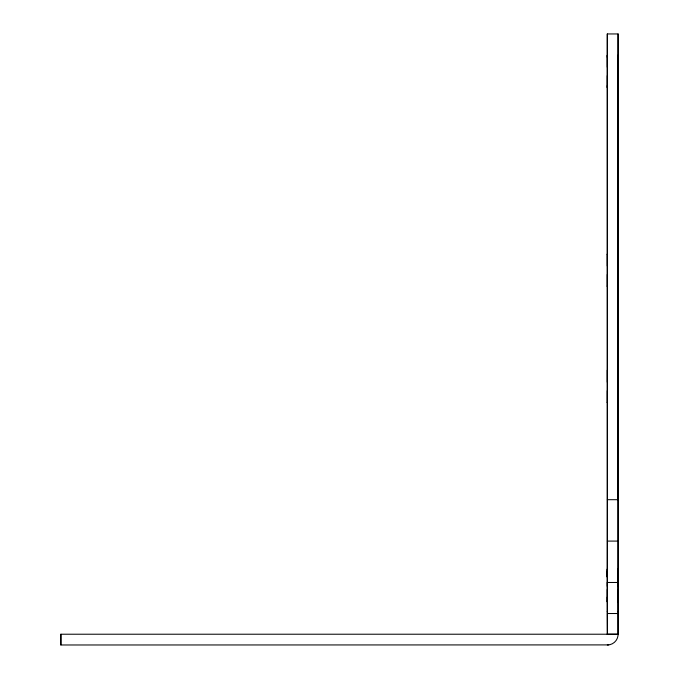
<?xml version="1.0" encoding="UTF-8"?>
<svg xmlns="http://www.w3.org/2000/svg" width="679" height="679" viewBox="0 0 679 679"><rect width="100%" height="100%" fill="white"/><g stroke="black" fill="none" stroke-linecap="round" stroke-linejoin="round"><path stroke-width="1.02" d="M607.306 85.546L607.298 87.727L607.298 75.649M607.298 57.316L607.306 55.135L607.306 67.213M607.289 602.027L607.298 33.95L618.119 33.95L618.119 499.693L607.357 499.693L607.298 33.95M607.281 582.48L607.357 634.22L607.264 613.527M607.298 577.091L607.306 568.943L607.289 577.057L607.281 570.98L607.289 571.701M618.068 85.546L618.06 87.727L618.06 82.957M618.06 57.316L618.06 55.135L618.128 582.48L607.365 582.48M618.051 602.027L618.06 33.95M618.034 582.48L618.119 634.22L60.872 634.22L60.872 644.982L608.757 644.906M618.043 581.343L618.06 568.943L618.051 577.057M607.298 254.498L607.306 253.946L607.306 266.024M607.306 285.978L607.298 286.538L607.298 274.46M607.306 402.172L607.298 402.732L607.298 390.654M607.306 370.14L607.306 382.218M607.289 611.652L607.281 612.373L607.281 597.028M607.306 600.983L607.298 601.535L607.298 589.457M618.06 254.498L618.06 253.946L618.068 258.716M618.06 285.978L618.06 286.538L618.06 281.76M618.06 402.172L618.06 402.732L618.06 397.953M618.06 370.14L618.068 374.91M618.051 611.66L618.043 612.373L618.043 597.036M618.06 600.983L618.06 601.535L618.06 589.457M607.357 499.693L607.289 586.325M618.026 613.527L618.026 635.637A10.762 10.762 0 0 1 607.323 644.982M607.272 634.22L618.043 634.22M607.365 541.087L618.128 541.087M607.357 613.519L618.119 613.519M60.872 634.22L60.872 644.982M618.051 571.701L618.043 570.98L618.051 586.325"/></g></svg>
